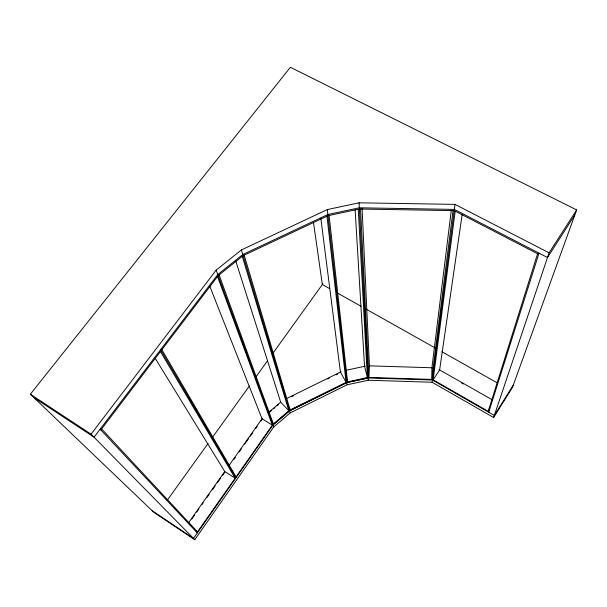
<?xml version="1.0" encoding="UTF-8"?>
<svg xmlns="http://www.w3.org/2000/svg" width="607" height="607" viewBox="0 0 607 607"><rect width="100%" height="100%" fill="white"/><g stroke="black" fill="none" stroke-linecap="round" stroke-linejoin="round"><path stroke-width="0.91" d="M451.236 210.659L431.911 367.766L431.683 379.405L453.027 210.614M432.108 382.258L455 204.384L359.071 202.814L327.294 209.574L241.427 249.925L216.168 270.107L91.05 434.149L194.779 539.722L273.704 426.979L290.222 412.866L347.105 384.792L368.282 380.225L432.108 382.258L493.628 417.525L512.483 387.327L576.65 209.908L290.381 67.278L30.35 394.209L153.677 512.171L194.779 539.722M455.197 211.153L433.148 379.815L439.627 369.913L462.177 214.339M537.582 253.749L488.195 411.318L489.667 408.966M488.726 412.252L539.008 253.134M493.628 417.525L549.077 252.838L576.65 209.908M513.287 385.088L494.326 415.461L432.404 379.997L368.168 377.964L346.855 382.554L289.607 410.795L273.287 424.551L193.496 538.417L152.129 510.692M574.837 214.924L547.499 257.52L454.355 209.4L359.329 207.799L327.856 214.499L242.808 254.515L217.792 274.539L94.039 437.192L33.878 397.585M197.009 532.597L272.793 424.49L289.448 410.279L346.794 382L368.138 377.395L432.472 379.428L488.893 411.713M188.731 522.536L224.681 471.639M228.998 465.516L262.467 418.132M191.782 519.038L194.498 515.184M196.676 512.103L198.846 509.023M202.108 504.409L203.193 502.869M207.002 497.474L209.18 494.394M212.442 489.773L215.159 485.926M217.329 482.846L220.591 478.225M222.769 475.144L224.939 472.064M233.687 459.681L235.326 457.359M239.158 451.934L241.343 448.839M244.621 444.195L248.453 438.77M250.092 436.448L252.823 432.579M255.562 428.701L257.201 426.38M261.025 420.962L262.672 418.633M167.183 500.312L208.034 443.505M212.45 437.359L249.439 385.923M256.063 376.712L267.657 360.588M272.626 353.676L322.863 283.81M100.853 429.953L218.194 275.631L243.141 255.653L327.992 215.713L359.397 209.028L454.195 210.637L538.637 254.295M272.983 425.006L289.607 410.795M268.279 412.661L280.563 402.229M269.189 412.563L271.352 410.727M273.514 408.89L274.963 407.661M277.126 405.825L278.567 404.596M289.607 410.81L346.855 382.569L368.168 377.979M286.527 398.594L341.126 371.757M291.83 396.599L293.538 395.764M327.583 379.026L329.282 378.191M336.088 374.845L337.796 374.003M346.028 370.3L365.429 366.127M369.602 365.862L432.692 367.789M455 204.384L549.077 252.838M329.768 288.704L322.347 284.531L313.5 222.594M337.188 292.87L361.104 306.315M366.051 309.1L435.318 348.031M441.911 351.741L497.163 382.797M438.952 369.534L492.019 399.679M461.692 383.085L463.323 384.011M30.35 394.209L91.05 434.149M196.008 530.897L197.503 531.891L101.627 428.937M100.132 429.187L197.328 532.938M155.271 358.426L224.765 471.518L235.152 478.187L160.453 351.567M160.612 349.693L235.865 477.952M161.879 349.7L236.07 476.874M289.319 408.321L290.154 409.93L244.189 255.16M209.802 286.276L262.027 418.762L272.353 425.128L217.518 276.526M216.168 270.107L273.704 426.979M219.097 274.918L273.393 423.982M235.683 260.744L280.692 402.115L288.856 410.78L242.261 256.359M241.427 249.925L290.222 412.866M346.954 379.223L347.553 381.833L329.115 215.477M320.822 218.239L340.436 372.099L346.096 382.342L326.968 216.198M327.294 209.574L347.105 384.792M355.141 209.961L364.541 366.317L367.379 377.562L358.274 209.263M359.071 202.814L368.282 380.225M360.543 209.043L368.919 377.425L369.435 365.854L362.068 208.322"/></g></svg>
